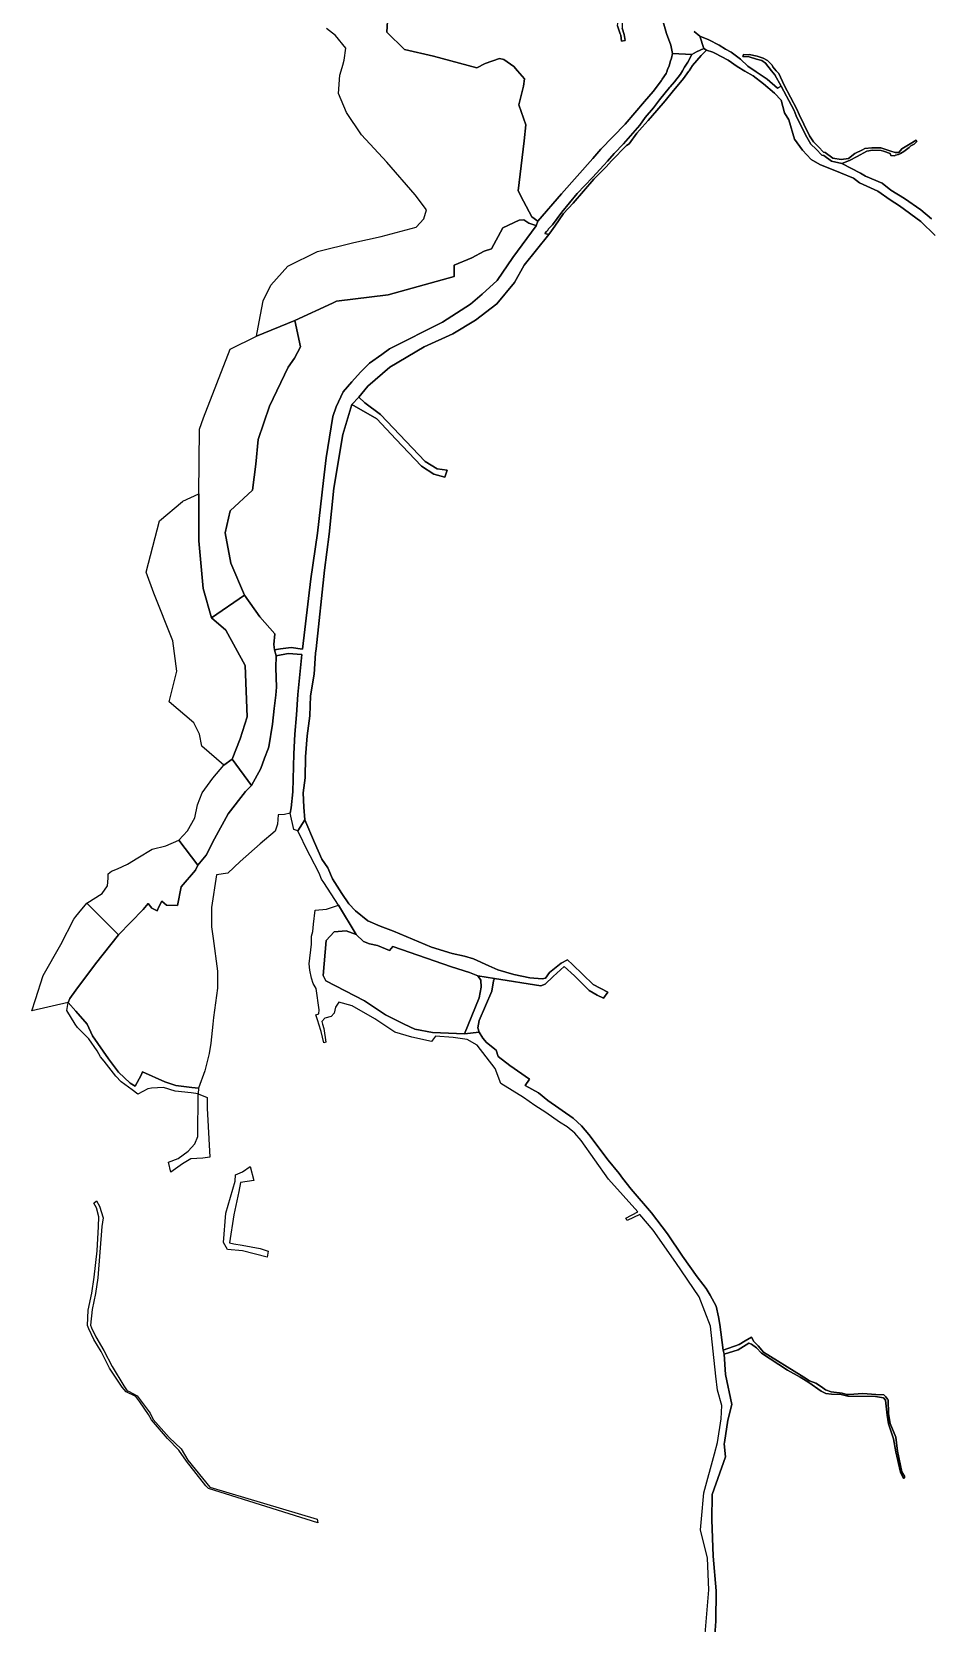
# Model space of a CAD drawing. Extents: x 548434 to 553028, y 1835063 to 1842282.
# Drawn here: x 550977 to 551447, y 1836686 to 1837520 of the extents above; entities that cross this region are included whole.
import ezdxf

# ---------------------------------------------------------------- set-up
doc = ezdxf.new("R2010")
doc.units = 0
doc.layers.add('Level 23', color=7, linetype='Continuous')

msp = doc.modelspace()

# ---------------------------------------------------------------- linework, layer by layer
at = {"layer": 'Level 23'}
for points in [[(551164.34, 1837537.91), (551163.16, 1837520.25), (551172.46, 1837511.11), (551187.76, 1837507.58), (551210.52, 1837501.52), (551214.86, 1837503.86), (551222.39, 1837506.35), (551224.71, 1837505.86), (551229.94, 1837502.23), (551231.8, 1837500), (551235.39, 1837495.7), (551234.98, 1837491.86), (551232.41, 1837482.07), (551236.08, 1837471.56), (551235.38, 1837463.17), (551232.08, 1837437.07), (551234.88, 1837431.51), (551239.23, 1837423.29), (551242.42, 1837421.11), (551241.67, 1837418.61), (551240.843, 1837418.931), (551240.435, 1837419.09), (551237.81, 1837420.11), (551235.12, 1837421.76), (551232.65, 1837421.61), (551224.03, 1837417.61), (551218.09, 1837406.53), (551214.27, 1837405.38), (551207.76, 1837401.91), (551198.59, 1837398.04), (551198.53, 1837392.14), (551163.97, 1837382.53), (551136.88, 1837379.07), (551134.8, 1837378.04), (551114.97, 1837368.94), (551094.758, 1837360.699), (551096.171, 1837368.245), (551098.291, 1837379.327), (551102.295, 1837387.579), (551111.246, 1837397.482), (551126.792, 1837405.264), (551145.871, 1837409.979), (551160.239, 1837413.045), (551178.611, 1837417.996), (551182.615, 1837422.24), (551184.028, 1837426.956), (551178.139, 1837434.972), (551163.3, 1837451.949), (551149.874, 1837466.333), (551142.101, 1837478.122), (551137.862, 1837488.026), (551138.568, 1837497.693), (551139.267, 1837500), (551140.125, 1837502.8346), (551140.924, 1837505.474), (551141.63, 1837511.84), (551136.213, 1837518.443), (551131.502, 1837522.215)], [(551307.49, 1837528.04), (551309.98, 1837519.6), (551312.18, 1837513.4), (551313.13, 1837509.04), (551312.65, 1837506.66), (551311.9, 1837504.74), (551311.41, 1837502.3), (551310.53, 1837500.73), (551310.27, 1837500), (551309.77, 1837498.62), (551307.63, 1837495.56), (551307.35, 1837494.89), (551302.93, 1837489.06), (551298.39, 1837483.87), (551288.21, 1837472.02), (551275.48, 1837458.77), (551271.3, 1837453.9), (551254.89, 1837435.34), (551242.42, 1837421.11), (551239.23, 1837423.29), (551234.88, 1837431.51), (551232.08, 1837437.07), (551235.38, 1837463.17), (551236.08, 1837471.56), (551232.41, 1837482.07), (551234.98, 1837491.86), (551235.39, 1837495.7), (551231.8, 1837500), (551229.94, 1837502.23), (551224.71, 1837505.86), (551222.39, 1837506.35), (551214.86, 1837503.86), (551210.52, 1837501.52), (551187.76, 1837507.58), (551172.46, 1837511.11), (551163.16, 1837520.25), (551164.34, 1837537.91)], [(551324.44, 1837520.54), (551327.5, 1837518.09), (551329.56, 1837511.58), (551327.7, 1837510.7), (551325.76, 1837509.86), (551323.21, 1837508.59), (551313.13, 1837509.04), (551312.18, 1837513.4), (551309.98, 1837519.6), (551307.49, 1837528.04)], [(551284.32, 1837523.54), (551285.69, 1837519.42), (551286.08, 1837518.73), (551286.28, 1837515.42), (551288.28, 1837515.8), (551287.75, 1837519.05), (551286.8, 1837522.24)], [(551449.04, 1837422.33), (551443.51, 1837426.96), (551434.91, 1837432.9), (551427.75, 1837437.42), (551423.17, 1837441.04), (551414.37, 1837444.76), (551411.83, 1837446.23), (551402.04, 1837451.28), (551405.99, 1837452.87), (551410.02, 1837455.05), (551415.02, 1837457.87), (551418.04, 1837458.36), (551422.56, 1837458.08), (551423.8, 1837457.81), (551427.3, 1837456.53), (551427.61, 1837455.585), (551429.77, 1837455.41), (551430.1, 1837455.65), (551431.68, 1837456.08), (551432.73, 1837456.58), (551434.5, 1837457.71), (551437.4, 1837459.8), (551438.26, 1837460.56), (551440.01, 1837461.48), (551441.37, 1837462.94), (551440.92, 1837463.66), (551437.82, 1837461.7), (551433.44, 1837458.98), (551431.96, 1837457.12), (551430.05, 1837457.07), (551427.76, 1837457.86), (551422.51, 1837459.49), (551417.71, 1837459.62), (551414, 1837459.23), (551412.74, 1837458.48), (551408.78, 1837456.62), (551405.44, 1837453.96), (551401.67, 1837453.48), (551397.19, 1837454.14), (551393.16, 1837457.1), (551392.38, 1837457.25), (551389.7, 1837460.1), (551387.09, 1837462.62), (551385.09, 1837465.91), (551382.02, 1837471.94), (551379.63, 1837476.95), (551378.43, 1837479.83), (551371.79, 1837492.41), (551368.87, 1837498.49), (551367.54, 1837500), (551365.69, 1837502.09), (551365.45, 1837502.9), (551363.04, 1837505.44), (551360.62, 1837506.65), (551357.52, 1837507.61), (551353.4, 1837508.52), (551352.96, 1837508.37), (551350.34, 1837508.53), (551350, 1837507.48), (551353.28, 1837507.23), (551357.21, 1837506.1), (551360.04, 1837505.36), (551361.98, 1837503.99), (551365.08, 1837500), (551366.79, 1837497.89), (551370.18, 1837491.83), (551368.26, 1837490.77), (551362.81, 1837495.58), (551356.97, 1837499.4), (551352.73, 1837502.44), (551348.87, 1837505.97), (551343.87, 1837509.69), (551340.97, 1837511.3), (551337.59, 1837513.39), (551332.11, 1837516.23), (551327.5, 1837518.09), (551324.44, 1837520.54)], [(551335.32, 1836679.44), (551335.949, 1836686.9), (551335.97, 1836702.78), (551334.54, 1836720.86), (551333.76, 1836739.91), (551334, 1836753.24), (551341.02, 1836773.09), (551340.18, 1836779.74), (551340.39, 1836780.47), (551342.08, 1836792.19), (551344.187, 1836800.477), (551340.87, 1836816.21), (551340.29, 1836826.88), (551347.53, 1836829.15), (551353.13, 1836832.54), (551354.54, 1836832.1), (551357.24, 1836830.15), (551359.79, 1836827.31), (551373.55, 1836818.39), (551380.18, 1836814.86), (551381.92, 1836813.79), (551384.65, 1836812.02), (551391.12, 1836807.43), (551393.62, 1836806.21), (551396.5, 1836805.87), (551401.62, 1836805.71), (551405.06, 1836804.76), (551419.6, 1836804.58), (551423.83, 1836804.01), (551424.93, 1836802.74), (551425.7, 1836794.83), (551426.51, 1836790.24), (551429.01, 1836782.44), (551430.3, 1836775.61), (551432.79, 1836764.98), (551434.39, 1836761.64), (551434.96, 1836762.46), (551433.51, 1836765.19), (551431.16, 1836775.92), (551430.25, 1836783.4), (551427.37, 1836790.48), (551426.5, 1836795.51), (551426.33, 1836802.96), (551425.98, 1836803.34), (551425.12, 1836804.45), (551423.98, 1836805.6), (551419.77, 1836805.76), (551413.02, 1836806.21), (551405.8, 1836805.65), (551404.55, 1836805.77), (551402.08, 1836806.35), (551396.41, 1836807.08), (551393.48, 1836808.23), (551391.34, 1836809.73), (551388.29, 1836811.57), (551385.04, 1836812.95), (551382.09, 1836814.81), (551380.69, 1836815.72), (551360.92, 1836827.9), (551358.14, 1836831.21), (551355.88, 1836833.43), (551354.5, 1836835.7), (551351.18, 1836833.77), (551348.18, 1836831.9), (551339.765, 1836828.882), (551338.01, 1836842.47), (551337.25, 1836846.45), (551336.12, 1836851.97), (551332.87, 1836857.73), (551330.72, 1836861.23), (551329.04, 1836863.65), (551326.099, 1836867.491), (551318.36, 1836878.26), (551310.44, 1836889.88), (551302.19, 1836900.93), (551291.48, 1836913.34), (551286.96, 1836919.18), (551285.18, 1836921.62), (551279.4, 1836928.55), (551269.21, 1836942.05), (551265.38, 1836946.61), (551261.03, 1836950.57), (551247.65, 1836959.94), (551242.75, 1836963.86), (551235.84, 1836967.72), (551238.097, 1836971.129), (551227.769, 1836978.261), (551221.71, 1836982.9), (551220.57, 1836986.27), (551215.45, 1836990.29), (551213.68, 1836992.55), (551211.67, 1836995.66), (551210.92, 1836998), (551211.74, 1837001.78), (551218.37, 1837017.3), (551219.2, 1837022.69), (551219.71, 1837023.96), (551244.05, 1837020.08), (551246.27, 1837020.94), (551250.58, 1837025.01), (551256.31, 1837030.15), (551261.67, 1837025.36), (551269.38, 1837017.57), (551273.68, 1837015.19), (551277, 1837013.58), (551279.27, 1837016.76), (551271.55, 1837020.69), (551260.72, 1837031.23), (551257.96, 1837033.67), (551254.78, 1837031.9), (551248.66, 1837027.01), (551246.41, 1837024), (551244.69, 1837023.69), (551238.2, 1837024.32), (551229.92, 1837025.92), (551221.55, 1837028.47), (551216.83, 1837030.51), (551208.72, 1837034.22), (551204.02, 1837035.62), (551197.59, 1837037), (551186.64, 1837040.29), (551166.788, 1837048.785), (551159.75, 1837051.41), (551153.22, 1837054.14), (551146.78, 1837059.29), (551143.31, 1837063.11), (551139.69, 1837068.38), (551134.69, 1837076.08), (551132.25, 1837082), (551129.13, 1837086.42), (551125.22, 1837095.16), (551120.27, 1837107.06), (551119.64, 1837113.68), (551119.33, 1837121.21), (551120.377, 1837129.134), (551120.53, 1837140.21), (551121.43, 1837151.24), (551122.83, 1837161.71), (551123.13, 1837172.2), (551125.13, 1837183.55), (551125.81, 1837194.51), (551126.15, 1837196.85), (551130.496, 1837237.966), (551132.9, 1837257.01), (551135.44, 1837281.04), (551140.13, 1837309.18), (551144.9, 1837324.93), (551157.91, 1837317.42), (551167.9, 1837306.67), (551181.38, 1837292.57), (551187.91, 1837288.39), (551193.71, 1837286.77), (551194.84, 1837290.56), (551189.59, 1837291.13), (551183.26, 1837294.99), (551159.96, 1837319.63), (551151.65, 1837325.78), (551148.47, 1837328.72), (551153.27, 1837334.49), (551164.72, 1837344.48), (551182.85, 1837355.25), (551197.83, 1837361.92), (551209.81, 1837369.17), (551221, 1837377.72), (551230.3, 1837388.97), (551235.24, 1837397.99), (551248.2, 1837414.12), (551249.64, 1837416.08), (551251.38, 1837418.4), (551256.01, 1837425.06), (551261.06, 1837430.45), (551271.81, 1837443.05), (551278.25, 1837449.58), (551281.19, 1837452.66), (551289, 1837460.78), (551290.39, 1837461.68), (551294.48, 1837467.33), (551297.17, 1837470.46), (551300.43, 1837473.81), (551304.84, 1837479.11), (551309.2, 1837484.23), (551313.61, 1837489.58), (551316.49, 1837492.93), (551318.97, 1837495.98), (551321.59, 1837499.62), (551321.847, 1837500), (551323.68, 1837502.71), (551328.25, 1837507.94), (551330.89, 1837510.74), (551334.23, 1837509.71), (551335.31, 1837509.19), (551342.38, 1837505.5), (551347.04, 1837502.28), (551351.16, 1837499.74), (551355.38, 1837497.26), (551360.86, 1837493.18), (551366.65, 1837488.17), (551370.07, 1837484.49), (551371.92, 1837477.9), (551374.18, 1837474.16), (551377.18, 1837464.18), (551381.37, 1837458.35), (551385.97, 1837453.36), (551390.41, 1837450.86), (551401.22, 1837446.52), (551408.15, 1837443.61), (551411.33, 1837441.11), (551420.86, 1837436.83), (551427.41, 1837432.29), (551432.17, 1837429.05), (551443.41, 1837420.95), (551450.93, 1837413.59)], [(551450.93, 1837413.59), (551443.41, 1837420.95), (551432.17, 1837429.05), (551427.41, 1837432.29), (551420.86, 1837436.83), (551411.33, 1837441.11), (551408.15, 1837443.61), (551401.22, 1837446.52), (551390.41, 1837450.86), (551385.97, 1837453.36), (551381.37, 1837458.35), (551377.18, 1837464.18), (551374.18, 1837474.16), (551371.92, 1837477.9), (551370.07, 1837484.49), (551366.65, 1837488.17), (551360.86, 1837493.18), (551355.38, 1837497.26), (551351.16, 1837499.74), (551347.04, 1837502.28), (551342.38, 1837505.5), (551335.31, 1837509.19), (551334.23, 1837509.71), (551330.89, 1837510.74), (551329.56, 1837511.58), (551327.5, 1837518.09), (551332.11, 1837516.23), (551337.59, 1837513.39), (551340.97, 1837511.3), (551343.87, 1837509.69), (551348.87, 1837505.97), (551352.73, 1837502.44), (551356.97, 1837499.4), (551362.81, 1837495.58), (551368.26, 1837490.77), (551370.18, 1837491.83), (551376.888, 1837479.104), (551378.075, 1837476.256), (551380.493, 1837471.187), (551383.602, 1837465.08), (551385.749, 1837461.548), (551388.488, 1837458.904), (551391.517, 1837455.682), (551392.462, 1837455.501), (551396.523, 1837452.517), (551402.04, 1837451.28), (551411.83, 1837446.23), (551414.37, 1837444.76), (551423.17, 1837441.04), (551427.75, 1837437.42), (551434.91, 1837432.9), (551443.51, 1837426.96), (551449.04, 1837422.33)], [(551330.19, 1836680.15), (551332.22, 1836703.25), (551331.56, 1836719.78), (551327.78, 1836734.8), (551328.33, 1836740.53), (551329.6, 1836754.17), (551335.12, 1836774.59), (551336.68, 1836780.61), (551338.65, 1836792.86), (551339.1, 1836799.99), (551336.66, 1836807.94), (551335.93, 1836815.4), (551333.002, 1836841.46), (551327.18, 1836856.99), (551314.92, 1836874.99), (551302.99, 1836891.9), (551295.98, 1836900.19), (551289.37, 1836897.02), (551288.56, 1836898.12), (551294.95, 1836901.46), (551279.49, 1836918.67), (551265.12, 1836938.91), (551261.95, 1836942.84), (551257.83, 1836946.03), (551253.85, 1836948.59), (551246.59, 1836953.52), (551240.86, 1836957.25), (551234.97, 1836961.39), (551222.97, 1836968.85), (551220.16, 1836976.66), (551210.7, 1836988.88), (551205.37, 1836991.81), (551198.01, 1836993.01), (551188.78, 1836993.64), (551186.65, 1836990.81), (551176.34, 1836993.2), (551167.48, 1836995.79), (551161.095, 1837000), (551157, 1837002.7), (551145.06, 1837009.6), (551138, 1837011.39), (551136.33, 1837008.91), (551135.64, 1837005.77), (551134.05, 1837003.91), (551130.77, 1837003.04), (551129.2, 1837001.25), (551129.555, 1837000), (551130.24, 1836997.59), (551131.27, 1836990.56), (551130.24, 1836990.08), (551128.74, 1836996.07), (551127.563, 1837000), (551127.06, 1837001.68), (551125.93, 1837004.85), (551127.56, 1837005.31), (551127.72, 1837007.44), (551126.08, 1837018.6), (551124.65, 1837021.29), (551123.75, 1837024.07), (551122.81, 1837028.2), (551122.53, 1837031.62), (551123.75, 1837041.81), (551123.62, 1837046.17), (551124.42, 1837048.62), (551124.76, 1837052.42), (551125.68, 1837059.79), (551131.56, 1837060.24), (551137.93, 1837062.31), (551147.22, 1837046.9), (551141.89, 1837048.93), (551135.67, 1837048.36), (551131.36, 1837043.74), (551129.8, 1837025.45), (551131.25, 1837022.7), (551151.56, 1837012.23), (551162.56, 1837004.81), (551172.391, 1837000), (551177.96, 1836997.33), (551187.14, 1836995.58), (551203.91, 1836994.78), (551211.67, 1836995.66), (551213.68, 1836992.55), (551215.45, 1836990.29), (551220.57, 1836986.27), (551221.71, 1836982.9), (551227.769, 1836978.261), (551238.097, 1836971.129), (551235.84, 1836967.72), (551242.75, 1836963.86), (551247.65, 1836959.94), (551261.03, 1836950.57), (551265.38, 1836946.61), (551269.21, 1836942.05), (551279.4, 1836928.55), (551285.18, 1836921.62), (551286.96, 1836919.18), (551291.48, 1836913.34), (551302.19, 1836900.93), (551310.44, 1836889.88), (551318.36, 1836878.26), (551326.099, 1836867.491), (551329.04, 1836863.65), (551330.72, 1836861.23), (551332.87, 1836857.73), (551336.12, 1836851.97), (551337.25, 1836846.45), (551338.01, 1836842.47), (551339.765, 1836828.882), (551340.29, 1836826.88), (551340.87, 1836816.21), (551344.187, 1836800.477), (551342.08, 1836792.19), (551340.39, 1836780.47), (551340.18, 1836779.74), (551341.02, 1836773.09), (551334, 1836753.24), (551333.76, 1836739.91), (551334.54, 1836720.86), (551335.97, 1836702.78), (551335.949, 1836686.9), (551335.32, 1836679.44)]]:
    msp.add_lwpolyline(points, dxfattribs=at)
for points in [[(551300.9, 1837537.35), (551304.68, 1837538.56), (551304.99, 1837537.05), (551301.3, 1837535.94), (551293.97, 1837534.15), (551289.84, 1837532.75), (551288.26, 1837531.8), (551287.4, 1837530.58), (551286.75, 1837527.37), (551286.8, 1837522.24), (551287.75, 1837519.05), (551288.28, 1837515.8), (551286.28, 1837515.42), (551286.08, 1837518.73), (551285.69, 1837519.42), (551284.32, 1837523.54), (551284.54, 1837526.27), (551283.83, 1837530.38), (551283.96, 1837532.97), (551287.8, 1837533.7), (551289.9, 1837534.24), (551293.63, 1837535.5)], [(551329.56, 1837511.58), (551330.89, 1837510.74), (551328.25, 1837507.94), (551323.68, 1837502.71), (551321.847, 1837500), (551321.59, 1837499.62), (551318.97, 1837495.98), (551316.49, 1837492.93), (551313.61, 1837489.58), (551309.2, 1837484.23), (551304.84, 1837479.11), (551300.43, 1837473.81), (551297.17, 1837470.46), (551294.48, 1837467.33), (551290.39, 1837461.68), (551289, 1837460.78), (551281.19, 1837452.66), (551278.25, 1837449.58), (551271.81, 1837443.05), (551261.06, 1837430.45), (551256.01, 1837425.06), (551251.38, 1837418.4), (551249.64, 1837416.08), (551248.2, 1837414.12), (551246.21, 1837414.56), (551247.08, 1837415.74), (551247.635, 1837416.444), (551248.13, 1837417.07), (551250.09, 1837419.19), (551255.03, 1837425.86), (551263.06, 1837435.65), (551271.08, 1837443.94), (551277.17, 1837450.54), (551279.03, 1837452.59), (551282.51, 1837456.5), (551287.38, 1837461.68), (551295.98, 1837471.51), (551298.82, 1837475.43), (551303.21, 1837480.57), (551306.28, 1837484.79), (551311.52, 1837491.16), (551311.89, 1837491.47), (551314.11, 1837494.18), (551317.3, 1837498.23), (551318.31, 1837500), (551319.34, 1837501.82), (551321.26, 1837504.51), (551323.21, 1837508.59), (551325.76, 1837509.86), (551327.7, 1837510.7)], [(551246.21, 1837414.56), (551248.2, 1837414.12), (551235.24, 1837397.99), (551230.3, 1837388.97), (551221, 1837377.72), (551209.81, 1837369.17), (551197.83, 1837361.92), (551182.85, 1837355.25), (551164.72, 1837344.48), (551153.27, 1837334.49), (551148.47, 1837328.72), (551144.9, 1837324.93), (551140.13, 1837309.18), (551135.44, 1837281.04), (551132.9, 1837257.01), (551130.496, 1837237.966), (551126.15, 1837196.85), (551125.81, 1837194.51), (551125.13, 1837183.55), (551123.13, 1837172.2), (551122.83, 1837161.71), (551121.43, 1837151.24), (551120.53, 1837140.21), (551120.377, 1837129.134), (551119.33, 1837121.21), (551119.64, 1837113.68), (551120.27, 1837107.06), (551116.48, 1837101.27), (551114.45, 1837102.1), (551112.59, 1837110.61), (551112.96, 1837113.46), (551113.91, 1837121.78), (551114.49, 1837141.72), (551114.98, 1837152.05), (551115.79, 1837162.1), (551116.46, 1837172.79), (551118.63, 1837193.85), (551111.54, 1837194.31), (551105.15, 1837193.1), (551104.31, 1837196.19), (551107.43, 1837196.84), (551113, 1837197.55), (551118.95, 1837196.6), (551123.36, 1837233.55), (551126.81, 1837257.53), (551129.985, 1837285.012), (551131.46, 1837296.97), (551134.05, 1837313.26), (551134.89, 1837318.6), (551136.57, 1837323.78), (551140.3, 1837331.61), (551144.78, 1837336.81), (551149.46, 1837341.87), (551154.09, 1837346.7), (551160.54, 1837351.09), (551164.7, 1837354.06), (551192.49, 1837368.19), (551207.12, 1837377.48), (551213.18, 1837382.79), (551221.06, 1837389.93), (551229.28, 1837401.97), (551241.67, 1837418.61), (551242.42, 1837421.11), (551254.89, 1837435.34), (551271.3, 1837453.9), (551275.48, 1837458.77), (551288.21, 1837472.02), (551298.39, 1837483.87), (551302.93, 1837489.06), (551307.35, 1837494.89), (551307.63, 1837495.56), (551309.77, 1837498.62), (551310.27, 1837500), (551310.53, 1837500.73), (551311.41, 1837502.3), (551311.9, 1837504.74), (551312.65, 1837506.66), (551313.13, 1837509.04), (551323.21, 1837508.59), (551321.26, 1837504.51), (551319.34, 1837501.82), (551318.31, 1837500), (551317.3, 1837498.23), (551314.11, 1837494.18), (551311.89, 1837491.47), (551311.52, 1837491.16), (551306.28, 1837484.79), (551303.21, 1837480.57), (551298.82, 1837475.43), (551295.98, 1837471.51), (551287.38, 1837461.68), (551282.51, 1837456.5), (551279.03, 1837452.59), (551277.17, 1837450.54), (551271.08, 1837443.94), (551263.06, 1837435.65), (551255.03, 1837425.86), (551250.09, 1837419.19), (551248.13, 1837417.07), (551247.635, 1837416.444), (551247.08, 1837415.74)], [(551370.18, 1837491.83), (551366.79, 1837497.89), (551365.08, 1837500), (551361.98, 1837503.99), (551360.04, 1837505.36), (551357.21, 1837506.1), (551353.28, 1837507.23), (551350, 1837507.48), (551350.34, 1837508.53), (551352.96, 1837508.37), (551353.4, 1837508.52), (551357.52, 1837507.61), (551360.62, 1837506.65), (551363.04, 1837505.44), (551365.45, 1837502.9), (551365.69, 1837502.09), (551367.54, 1837500), (551368.87, 1837498.49), (551371.79, 1837492.41), (551378.43, 1837479.83), (551379.63, 1837476.95), (551382.02, 1837471.94), (551385.09, 1837465.91), (551387.09, 1837462.62), (551389.7, 1837460.1), (551392.38, 1837457.25), (551393.16, 1837457.1), (551397.19, 1837454.14), (551401.67, 1837453.48), (551405.44, 1837453.96), (551408.78, 1837456.62), (551412.74, 1837458.48), (551414, 1837459.23), (551417.71, 1837459.62), (551422.51, 1837459.49), (551427.76, 1837457.86), (551430.05, 1837457.07), (551431.96, 1837457.12), (551433.44, 1837458.98), (551437.82, 1837461.7), (551440.92, 1837463.66), (551441.37, 1837462.94), (551440.01, 1837461.48), (551438.26, 1837460.56), (551437.4, 1837459.8), (551434.5, 1837457.71), (551432.73, 1837456.58), (551431.68, 1837456.08), (551430.1, 1837455.65), (551429.77, 1837455.41), (551427.61, 1837455.585), (551427.3, 1837456.53), (551423.8, 1837457.81), (551422.56, 1837458.08), (551418.04, 1837458.36), (551415.02, 1837457.87), (551410.02, 1837455.05), (551405.99, 1837452.87), (551402.04, 1837451.28), (551396.523, 1837452.517), (551392.462, 1837455.501), (551391.517, 1837455.682), (551388.488, 1837458.904), (551385.749, 1837461.548), (551383.602, 1837465.08), (551380.493, 1837471.187), (551378.075, 1837476.256), (551376.888, 1837479.104)], [(551107.43, 1837196.84), (551104.31, 1837196.19), (551104.01, 1837199.08), (551104.51, 1837204.63), (551096.52, 1837213.5), (551088.58, 1837224.92), (551081.45, 1837241.79), (551078.34, 1837257.66), (551080.96, 1837269.15), (551092.727, 1837280.067), (551094.48, 1837293.69), (551095.71, 1837306.5), (551101.64, 1837323.99), (551111.47, 1837344.56), (551114.8, 1837349.17), (551117.87, 1837355.25), (551114.97, 1837368.94), (551134.8, 1837378.04), (551136.88, 1837379.07), (551163.97, 1837382.53), (551198.53, 1837392.14), (551198.59, 1837398.04), (551207.76, 1837401.91), (551214.27, 1837405.38), (551218.09, 1837406.53), (551224.03, 1837417.61), (551232.65, 1837421.61), (551235.12, 1837421.76), (551237.81, 1837420.11), (551240.435, 1837419.09), (551240.843, 1837418.931), (551241.67, 1837418.61), (551229.28, 1837401.97), (551221.06, 1837389.93), (551213.18, 1837382.79), (551207.12, 1837377.48), (551192.49, 1837368.19), (551164.7, 1837354.06), (551160.54, 1837351.09), (551154.09, 1837346.7), (551149.46, 1837341.87), (551144.78, 1837336.81), (551140.3, 1837331.61), (551136.57, 1837323.78), (551134.89, 1837318.6), (551134.05, 1837313.26), (551131.46, 1837296.97), (551129.985, 1837285.012), (551126.81, 1837257.53), (551123.36, 1837233.55), (551118.95, 1837196.6), (551113, 1837197.55)], [(551081.45, 1837241.79), (551088.58, 1837224.92), (551071.26, 1837213.08), (551066.8, 1837228.35), (551064.59, 1837253.44), (551064.55, 1837278.01), (551065, 1837312), (551067, 1837318), (551081, 1837354), (551094.758, 1837360.699), (551114.97, 1837368.94), (551117.87, 1837355.25), (551114.8, 1837349.17), (551111.47, 1837344.56), (551101.64, 1837323.99), (551095.71, 1837306.5), (551094.48, 1837293.69), (551092.727, 1837280.067), (551080.96, 1837269.15), (551078.34, 1837257.66)], [(551157.91, 1837317.42), (551144.9, 1837324.93), (551148.47, 1837328.72), (551151.65, 1837325.78), (551159.96, 1837319.63), (551183.26, 1837294.99), (551189.59, 1837291.13), (551194.84, 1837290.56), (551193.71, 1837286.77), (551187.91, 1837288.39), (551181.38, 1837292.57), (551167.9, 1837306.67)], [(551086.27, 1837149.56), (551082, 1837139), (551077.6154, 1837135.7065), (551066.088, 1837145.716), (551065, 1837152), (551062, 1837158), (551049, 1837169), (551053, 1837185), (551051, 1837201), (551041, 1837226), (551037, 1837237), (551044, 1837264), (551055.94, 1837274.05), (551056.17, 1837274.2), (551064.55, 1837278.01), (551064.59, 1837253.44), (551066.8, 1837228.35), (551071.26, 1837213.08), (551078.69, 1837206.55), (551088.97, 1837188.02), (551089.91, 1837161.21)], [(551097.19, 1837133.95), (551092.28, 1837125.07), (551082, 1837139), (551086.27, 1837149.56), (551089.91, 1837161.21), (551088.97, 1837188.02), (551078.69, 1837206.55), (551071.26, 1837213.08), (551088.58, 1837224.92), (551096.52, 1837213.5), (551104.51, 1837204.63), (551104.01, 1837199.08), (551104.31, 1837196.19), (551105.15, 1837193.1), (551105.07, 1837186.9), (551105.31, 1837176.66), (551105.03, 1837172.42), (551104.14, 1837165.45), (551103.26, 1837157.2), (551101.35, 1837145.41), (551100.97, 1837144.29), (551099.03, 1837139.52)], [(551112.96, 1837113.46), (551112.59, 1837110.61), (551109.62, 1837109.95), (551106.16, 1837109.75), (551105.79, 1837104.85), (551104.63, 1837101.2), (551096.8, 1837094.5), (551086.29, 1837085.27), (551079.87, 1837079.09), (551073.799, 1837078.33), (551071.15, 1837061.18), (551071.24, 1837051), (551072.18, 1837044.91), (551074.3, 1837027.65), (551074.46, 1837018.77), (551072.36, 1837003.42), (551071.962, 1837000), (551070.8, 1836990.03), (551070.02, 1836984.51), (551067.77, 1836975.51), (551064.48, 1836966.37), (551060.85, 1836966.72), (551052.46, 1836967.85), (551046.77, 1836969.68), (551035.069, 1836974.968), (551034.32, 1836973.11), (551031.11, 1836967.5), (551028.62, 1836969.07), (551022.4, 1836974.73), (551017.22, 1836981.81), (551008.84, 1836993.75), (551006.0203, 1836999.8892), (551000, 1837006.81), (550996.06, 1837011.36), (550996.81, 1837013.42), (550999.9922, 1837017.7094), (551010.33, 1837031.64), (551022.37, 1837046.72), (551035.33, 1837060.05), (551038.03, 1837063.25), (551040, 1837060.71), (551042.724, 1837059.363), (551043.54, 1837061.39), (551045.14, 1837064.45), (551047.68, 1837062.26), (551053.41, 1837062.17), (551055.24, 1837071.93), (551062.77, 1837080.62), (551064.08, 1837083.38), (551068.41, 1837088.52), (551072.86, 1837097.22), (551079.92, 1837110.29), (551089.13, 1837122), (551092.28, 1837125.07), (551097.19, 1837133.95), (551099.03, 1837139.52), (551100.97, 1837144.29), (551101.35, 1837145.41), (551103.26, 1837157.2), (551104.14, 1837165.45), (551105.03, 1837172.42), (551105.31, 1837176.66), (551105.07, 1837186.9), (551105.15, 1837193.1), (551111.54, 1837194.31), (551118.63, 1837193.85), (551116.46, 1837172.79), (551115.79, 1837162.1), (551114.98, 1837152.05), (551114.49, 1837141.72), (551113.91, 1837121.78)], [(551068.41, 1837088.52), (551064.08, 1837083.38), (551054.153, 1837096.366), (551058.67, 1837101.287), (551062.523, 1837108.203), (551063.852, 1837114.986), (551066.243, 1837121.235), (551072, 1837129), (551077.616, 1837135.706), (551077.6154, 1837135.7065), (551082, 1837139), (551092.28, 1837125.07), (551089.13, 1837122), (551079.92, 1837110.29), (551072.86, 1837097.22)], [(551244.05, 1837020.08), (551219.71, 1837023.96), (551211.04, 1837025.2), (551206.53, 1837027.09), (551197.21, 1837029.96), (551166.45, 1837040.67), (551164.629, 1837038.65), (551158.33, 1837041.24), (551154.11, 1837042.06), (551150.95, 1837043.28), (551147.22, 1837046.9), (551137.93, 1837062.31), (551130.24, 1837074.18), (551128.99, 1837076.04), (551127.67, 1837079.17), (551122.98, 1837088.28), (551121.97, 1837090.19), (551116.48, 1837101.27), (551120.27, 1837107.06), (551125.22, 1837095.16), (551129.13, 1837086.42), (551132.25, 1837082), (551134.69, 1837076.08), (551139.69, 1837068.38), (551143.31, 1837063.11), (551146.78, 1837059.29), (551153.22, 1837054.14), (551159.75, 1837051.41), (551166.788, 1837048.785), (551186.64, 1837040.29), (551197.59, 1837037), (551204.02, 1837035.62), (551208.72, 1837034.22), (551216.83, 1837030.51), (551221.55, 1837028.47), (551229.92, 1837025.92), (551238.2, 1837024.32), (551244.69, 1837023.69), (551246.41, 1837024), (551248.66, 1837027.01), (551254.78, 1837031.9), (551257.96, 1837033.67), (551260.72, 1837031.23), (551271.55, 1837020.69), (551279.27, 1837016.76), (551277, 1837013.58), (551273.68, 1837015.19), (551269.38, 1837017.57), (551261.67, 1837025.36), (551256.31, 1837030.15), (551250.58, 1837025.01), (551246.27, 1837020.94)], [(551035.33, 1837060.05), (551022.37, 1837046.72), (551005.775, 1837063.408), (551013.897, 1837068.438), (551013.8972, 1837068.4382), (551013.9, 1837068.44), (551016.69, 1837072.56), (551017.09, 1837076.42), (551016.9909, 1837078.1114), (551016.952, 1837078.812), (551018.679, 1837080.141), (551021.868, 1837081.338), (551027.182, 1837083.865), (551032.497, 1837087.19), (551040.07, 1837091.711), (551047.244, 1837093.44), (551054.153, 1837096.366), (551064.08, 1837083.38), (551062.77, 1837080.62), (551055.24, 1837071.93), (551053.41, 1837062.17), (551047.68, 1837062.26), (551045.14, 1837064.45), (551043.54, 1837061.39), (551042.724, 1837059.363), (551040, 1837060.71), (551038.03, 1837063.25)], [(550996.81, 1837013.42), (550996.06, 1837011.36), (550976.94, 1837007), (550978.89, 1837012.83), (550982.98, 1837025.38), (550992.1, 1837041.73), (550998.94, 1837055.04), (551000, 1837056.34), (551001.5571, 1837058.2479), (551005.775, 1837063.408), (551022.37, 1837046.72), (551010.33, 1837031.64), (550999.9922, 1837017.7094)], [(551211.73, 1837013.66), (551203.91, 1836994.78), (551187.14, 1836995.58), (551177.96, 1836997.33), (551172.391, 1837000), (551162.56, 1837004.81), (551151.56, 1837012.23), (551131.25, 1837022.7), (551129.8, 1837025.45), (551131.36, 1837043.74), (551135.67, 1837048.36), (551141.89, 1837048.93), (551147.22, 1837046.9), (551150.95, 1837043.28), (551154.11, 1837042.06), (551158.33, 1837041.24), (551164.629, 1837038.65), (551166.45, 1837040.67), (551197.21, 1837029.96), (551206.53, 1837027.09), (551211.04, 1837025.2), (551212.62, 1837023.09), (551212.67, 1837019.28)], [(551210.92, 1836998), (551211.67, 1836995.66), (551203.91, 1836994.78), (551211.73, 1837013.66), (551212.67, 1837019.28), (551212.62, 1837023.09), (551211.04, 1837025.2), (551219.71, 1837023.96), (551219.2, 1837022.69), (551218.37, 1837017.3), (551211.74, 1837001.78)], [(550996.06, 1837011.36), (551000, 1837006.81), (551006.0203, 1836999.8892), (551008.84, 1836993.75), (551017.22, 1836981.81), (551022.4, 1836974.73), (551028.62, 1836969.07), (551031.11, 1836967.5), (551034.32, 1836973.11), (551035.069, 1836974.968), (551046.77, 1836969.68), (551052.46, 1836967.85), (551060.85, 1836966.72), (551064.48, 1836966.37), (551064.3, 1836963.36), (551060.55, 1836963.89), (551052.14, 1836964.79), (551046.03, 1836966.72), (551039.81, 1836966.36), (551037.79, 1836965.93), (551032.59, 1836963.29), (551029.68, 1836965.43), (551023.85, 1836969.66), (551021.01, 1836972.63), (551014.91, 1836980.56), (551013.06, 1836982.86), (551011.22, 1836985.88), (551006.91, 1836992.18), (551000.85, 1836998.13), (550999.71, 1837000), (550995.37, 1837007.14)], [(551064.13, 1836941.03), (551064.3, 1836963.36), (551069, 1836961.45), (551069.011, 1836955.89), (551070.39, 1836930.162), (551066.73, 1836929.73), (551060.35, 1836929.36), (551056.04, 1836926.69), (551049.81, 1836922.25), (551048.68, 1836927.51), (551053.79, 1836929.52), (551058.93, 1836933.4), (551062.53, 1836937.22)], [(551087.55, 1836922.54), (551091.565, 1836925.206), (551093.51, 1836918), (551086.46, 1836916.82), (551085.49, 1836912.25), (551082.99, 1836899.93), (551080.68, 1836885.21), (551082.87, 1836884.75), (551087.4, 1836883.94), (551096.68, 1836882.24), (551100.95, 1836880.89), (551100.49, 1836877.77), (551087.55, 1836881.09), (551079.69, 1836881.79), (551077.52, 1836885.45), (551078.83, 1836900.79), (551082.34, 1836913.35), (551083.67, 1836917.53), (551083.89, 1836920.98)], [(551127.02, 1836738.38), (551069.62, 1836756.35), (551068.31, 1836757.75), (551058.04, 1836770.79), (551054.04, 1836776.47), (551048.15, 1836782.68), (551039.72, 1836792.4), (551038.25, 1836795.26), (551033.67, 1836801.89), (551031.5889, 1836804.6006), (551026.49, 1836807.11), (551024.36, 1836809.6), (551017.63, 1836819.55), (551013.34, 1836828.28), (551009.55, 1836834.57), (551006.85, 1836840.18), (551006.23, 1836841.96), (551006.56, 1836849.92), (551008.38, 1836858.83), (551009.59, 1836867.28), (551011.2, 1836881.03), (551011.99, 1836893.77), (551012.05, 1836898.89), (551010.88, 1836903.6), (551009.53, 1836906.06), (551010.94, 1836907.34), (551012.54, 1836904.55), (551014.45, 1836898.33), (551013.72, 1836893.87), (551011.51, 1836866.81), (551010.3, 1836858.73), (551008.68, 1836850.29), (551007.67, 1836842.08), (551008.27, 1836840.7), (551010.62, 1836836.02), (551014.72, 1836828.84), (551019.13, 1836820.36), (551025.18, 1836810.19), (551027.02, 1836807.57), (551027.7, 1836807.4), (551032.19, 1836804.96), (551039.08, 1836795.83), (551040.6, 1836792.62), (551049.08, 1836783.19), (551055.23, 1836777.27), (551058.86, 1836771.28), (551070.28, 1836757.1), (551126.72, 1836740.29)], [(551347.53, 1836829.15), (551340.29, 1836826.88), (551339.765, 1836828.882), (551348.18, 1836831.9), (551351.18, 1836833.77), (551354.5, 1836835.7), (551355.88, 1836833.43), (551358.14, 1836831.21), (551360.92, 1836827.9), (551380.69, 1836815.72), (551382.09, 1836814.81), (551385.04, 1836812.95), (551388.29, 1836811.57), (551391.34, 1836809.73), (551393.48, 1836808.23), (551396.41, 1836807.08), (551402.08, 1836806.35), (551404.55, 1836805.77), (551405.8, 1836805.65), (551413.02, 1836806.21), (551419.77, 1836805.76), (551423.98, 1836805.6), (551425.12, 1836804.45), (551425.98, 1836803.34), (551426.33, 1836802.96), (551426.5, 1836795.51), (551427.37, 1836790.48), (551430.25, 1836783.4), (551431.16, 1836775.92), (551433.51, 1836765.19), (551434.96, 1836762.46), (551434.39, 1836761.64), (551432.79, 1836764.98), (551430.3, 1836775.61), (551429.01, 1836782.44), (551426.51, 1836790.24), (551425.7, 1836794.83), (551424.93, 1836802.74), (551423.83, 1836804.01), (551419.6, 1836804.58), (551405.06, 1836804.76), (551401.62, 1836805.71), (551396.5, 1836805.87), (551393.62, 1836806.21), (551391.12, 1836807.43), (551384.65, 1836812.02), (551381.92, 1836813.79), (551380.18, 1836814.86), (551373.55, 1836818.39), (551359.79, 1836827.31), (551357.24, 1836830.15), (551354.54, 1836832.1), (551353.13, 1836832.54)]]:
    msp.add_lwpolyline(points, close=True, dxfattribs=at)

doc.saveas('drawing.dxf')
